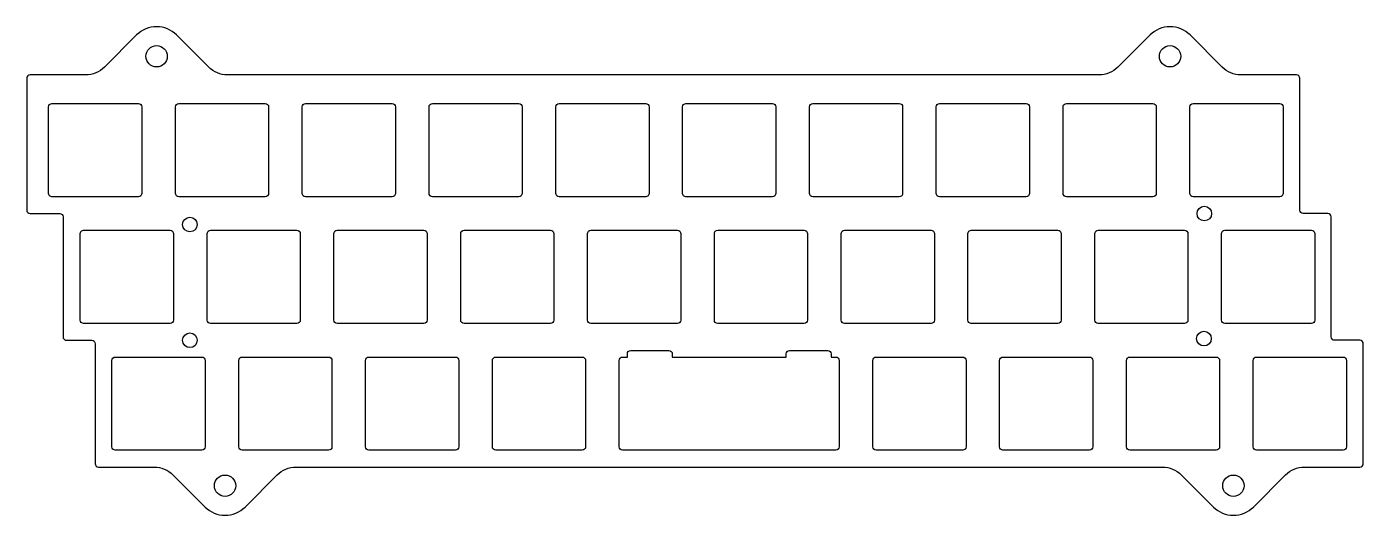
# Model space of a CAD drawing. Header units: millimetres. Extents: x 0 to 201, y -66 to 7.
import ezdxf

# ---------------------------------------------------------------- set-up
doc = ezdxf.new("R2010")
doc.units = ezdxf.units.MM
doc.layers.get('0').update_dxf_attribs({"linetype": 'CONTINUOUS'})

msp = doc.modelspace()

# ---------------------------------------------------------------- linework, layer by layer
for points in [[(30.02, 0.15, -0.198912), (27.19, 1.32), (22.36, 6.15, 0.414214), (16.36, 6.15), (11.53, 1.32, -0.198912), (8.7, 0.15), (0.36, 0.15, 0.414214), (-0.15, -0.36), (-0.15, -20.17, 0.414214), (0.36, -20.68), (4.8, -20.68, -0.414214), (5.31, -21.19), (5.31, -39.22, 0.414214), (5.82, -39.73), (9.63, -39.73, -0.414214), (10.14, -40.24), (10.14, -58.27, 0.414214), (10.65, -58.78), (18.99, -58.78, -0.198912), (21.82, -59.95), (26.65, -64.78, 0.414214), (32.65, -64.78), (37.47, -59.95, -0.198912), (40.3, -58.78), (170.47, -58.78, -0.198912), (173.3, -59.95), (178.13, -64.78, 0.414214), (184.13, -64.78), (188.96, -59.95, -0.198912), (191.79, -58.78), (200.13, -58.78, 0.414214), (200.64, -58.27), (200.64, -40.24, 0.414214), (200.13, -39.73), (196.32, -39.73, -0.414214), (195.81, -39.22), (195.81, -21.19, 0.414214), (195.3, -20.68), (191.62, -20.68, -0.414214), (191.11, -20.17), (191.11, -0.36, 0.414214), (190.61, 0.15), (182.26, 0.15, -0.198912), (179.43, 1.32), (174.61, 6.15, 0.414214), (168.61, 6.15), (163.78, 1.32, -0.198912), (160.95, 0.15)], [(16.64, -4.15, -0.414214), (17.14, -4.65), (17.14, -17.65, -0.414214), (16.64, -18.15), (3.64, -18.15, -0.414214), (3.14, -17.65), (3.14, -4.65, -0.414214), (3.64, -4.15)], [(22.19, -4.65, -0.414214), (22.69, -4.15), (35.69, -4.15, -0.414214), (36.19, -4.65), (36.19, -17.65, -0.414214), (35.69, -18.15), (22.69, -18.15, -0.414214), (22.19, -17.65)], [(41.74, -18.15, -0.414214), (41.24, -17.65), (41.24, -4.65, -0.414214), (41.74, -4.15), (54.74, -4.15, -0.414214), (55.24, -4.65), (55.24, -17.65, -0.414214), (54.74, -18.15)], [(60.79, -18.15, -0.414214), (60.29, -17.65), (60.29, -4.65, -0.414214), (60.79, -4.15), (73.79, -4.15, -0.414214), (74.29, -4.65), (74.29, -17.65, -0.414214), (73.79, -18.15)], [(79.84, -18.15, -0.414214), (79.34, -17.65), (79.34, -4.65, -0.414214), (79.84, -4.15), (92.84, -4.15, -0.414214), (93.34, -4.65), (93.34, -17.65, -0.414214), (92.84, -18.15)], [(98.89, -18.15, -0.414214), (98.39, -17.65), (98.39, -4.65, -0.414214), (98.89, -4.15), (111.89, -4.15, -0.414214), (112.39, -4.65), (112.39, -17.65, -0.414214), (111.89, -18.15)], [(117.94, -18.15, -0.414214), (117.44, -17.65), (117.44, -4.65, -0.414214), (117.94, -4.15), (130.94, -4.15, -0.414214), (131.44, -4.65), (131.44, -17.65, -0.414214), (130.94, -18.15)], [(136.99, -18.15, -0.414214), (136.49, -17.65), (136.49, -4.65, -0.414214), (136.99, -4.15), (149.99, -4.15, -0.414214), (150.49, -4.65), (150.49, -17.65, -0.414214), (149.99, -18.15)], [(156.04, -18.15, -0.414214), (155.54, -17.65), (155.54, -4.65, -0.414214), (156.04, -4.15), (169.04, -4.15, -0.414214), (169.54, -4.65), (169.54, -17.65, -0.414214), (169.04, -18.15)], [(175.09, -18.15, -0.414214), (174.59, -17.65), (174.59, -4.65, -0.414214), (175.09, -4.15), (188.09, -4.15, -0.414214), (188.59, -4.65), (188.59, -17.65, -0.414214), (188.09, -18.15)], [(21.4, -23.2, -0.414214), (21.9, -23.7), (21.9, -36.7, -0.414214), (21.4, -37.2), (8.4, -37.2, -0.414214), (7.9, -36.7), (7.9, -23.7, -0.414214), (8.4, -23.2)], [(27.45, -37.2, -0.414214), (26.95, -36.7), (26.95, -23.7, -0.414214), (27.45, -23.2), (40.45, -23.2, -0.414214), (40.95, -23.7), (40.95, -36.7, -0.414214), (40.45, -37.2)], [(59.5, -23.2, -0.414214), (60, -23.7), (60, -36.7, -0.414214), (59.5, -37.2), (46.5, -37.2, -0.414214), (46, -36.7), (46, -23.7, -0.414214), (46.5, -23.2)], [(65.55, -37.2, -0.414214), (65.05, -36.7), (65.05, -23.7, -0.414214), (65.55, -23.2), (78.55, -23.2, -0.414214), (79.05, -23.7), (79.05, -36.7, -0.414214), (78.55, -37.2)], [(84.6, -37.2, -0.414214), (84.1, -36.7), (84.1, -23.7, -0.414214), (84.6, -23.2), (97.6, -23.2, -0.414214), (98.1, -23.7), (98.1, -36.7, -0.414214), (97.6, -37.2)], [(116.65, -23.2, -0.414214), (117.15, -23.7), (117.15, -36.7, -0.414214), (116.65, -37.2), (103.65, -37.2, -0.414214), (103.15, -36.7), (103.15, -23.7, -0.414214), (103.65, -23.2)], [(135.7, -23.2, -0.414214), (136.2, -23.7), (136.2, -36.7, -0.414214), (135.7, -37.2), (122.7, -37.2, -0.414214), (122.2, -36.7), (122.2, -23.7, -0.414214), (122.7, -23.2)], [(155.25, -36.7, -0.414214), (154.75, -37.2), (141.75, -37.2, -0.414214), (141.25, -36.7), (141.25, -23.7, -0.414214), (141.75, -23.2), (154.75, -23.2, -0.414214), (155.25, -23.7)], [(160.8, -37.2, -0.414214), (160.3, -36.7), (160.3, -23.7, -0.414214), (160.8, -23.2), (173.8, -23.2, -0.414214), (174.3, -23.7), (174.3, -36.7, -0.414214), (173.8, -37.2)], [(179.85, -37.2, -0.414214), (179.35, -36.7), (179.35, -23.7, -0.414214), (179.85, -23.2), (192.85, -23.2, -0.414214), (193.35, -23.7), (193.35, -36.7, -0.414214), (192.85, -37.2)], [(113.95, -41.75, -0.414214), (114.45, -41.25), (120.2, -41.25, -0.414214), (120.7, -41.75), (120.7, -42.25), (121.41, -42.25, -0.414214), (121.91, -42.75), (121.91, -55.75, -0.414214), (121.41, -56.25), (89.36, -56.25, -0.414214), (88.86, -55.75), (88.86, -42.75, -0.414214), (89.36, -42.25), (90.08, -42.25), (90.08, -41.75, -0.414214), (90.58, -41.25), (96.33, -41.25, -0.414214), (96.83, -41.75), (96.83, -42.25), (113.95, -42.25)], [(26.16, -42.25, -0.414214), (26.66, -42.75), (26.66, -55.75, -0.414214), (26.16, -56.25), (13.16, -56.25, -0.414214), (12.66, -55.75), (12.66, -42.75, -0.414214), (13.16, -42.25)], [(32.21, -56.25, -0.414214), (31.71, -55.75), (31.71, -42.75, -0.414214), (32.21, -42.25), (45.21, -42.25, -0.414214), (45.71, -42.75), (45.71, -55.75, -0.414214), (45.21, -56.25)], [(64.26, -42.25, -0.414214), (64.76, -42.75), (64.76, -55.75, -0.414214), (64.26, -56.25), (51.26, -56.25, -0.414214), (50.76, -55.75), (50.76, -42.75, -0.414214), (51.26, -42.25)], [(83.31, -42.25, -0.414214), (83.81, -42.75), (83.81, -55.75, -0.414214), (83.31, -56.25), (70.31, -56.25, -0.414214), (69.81, -55.75), (69.81, -42.75, -0.414214), (70.31, -42.25)], [(140.46, -42.25, -0.414214), (140.96, -42.75), (140.96, -55.75, -0.414214), (140.46, -56.25), (127.46, -56.25, -0.414214), (126.96, -55.75), (126.96, -42.75, -0.414214), (127.46, -42.25)], [(159.51, -42.25, -0.414214), (160.01, -42.75), (160.01, -55.75, -0.414214), (159.51, -56.25), (146.51, -56.25, -0.414214), (146.01, -55.75), (146.01, -42.75, -0.414214), (146.51, -42.25)], [(178.56, -42.25, -0.414214), (179.06, -42.75), (179.06, -55.75, -0.414214), (178.56, -56.25), (165.56, -56.25, -0.414214), (165.06, -55.75), (165.06, -42.75, -0.414214), (165.56, -42.25)], [(197.61, -42.25, -0.414214), (198.11, -42.75), (198.11, -55.75, -0.414214), (197.61, -56.25), (184.61, -56.25, -0.414214), (184.11, -55.75), (184.11, -42.75, -0.414214), (184.61, -42.25)]]:
    msp.add_lwpolyline(points, format="xyb", close=True)
for centre, radius in [((19.36, 2.95), 1.6), ((171.61, 2.95), 1.6), ((176.76, -20.68), 1.1), ((24.36, -22.33), 1.1), ((24.36, -39.73), 1.1), ((176.7, -39.48), 1.1), ((29.65, -61.58), 1.6), ((181.13, -61.58), 1.6)]:
    msp.add_circle(centre, radius)

doc.saveas('drawing.dxf')
